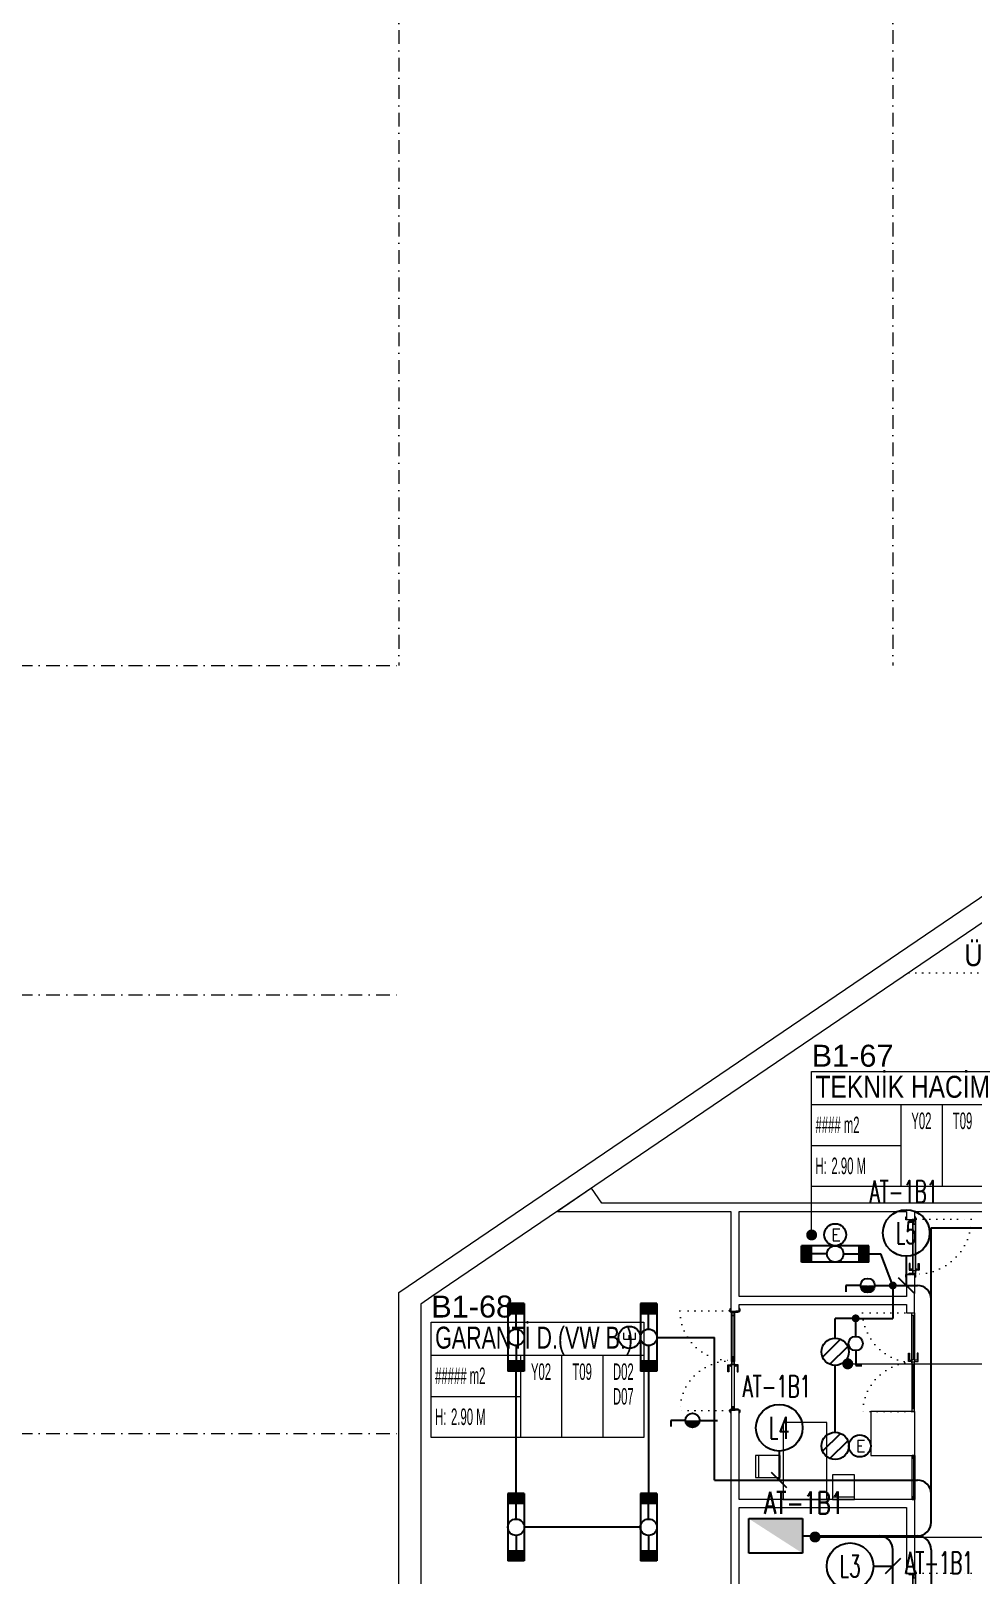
# Model space of a CAD drawing. Header units: metres. Extents: x -13316 to 152404, y -3899 to 30226.
# Drawn here: x 55649 to 57366, y 7292 to 10107 of the extents above; entities that cross this region are included whole.
import ezdxf
from ezdxf.enums import TextEntityAlignment as Align

# ---------------------------------------------------------------- set-up
doc = ezdxf.new("R2010")
doc.units = ezdxf.units.M
doc.header["$LTSCALE"] = 100
doc.header["$MEASUREMENT"] = 0
doc.header["$PDMODE"] = 1
for name, pattern in [('DASHDOT2', [0.5, 0.25, -0.125, 0, -0.125]), ('DOT2', [0.125, 0, -0.125]), ('DOT5', [0.75, 0, -0.75]), ('HIDDEN', [0.375, 0.25, -0.125])]:
    doc.linetypes.add(name, pattern=pattern)
doc.layers.get('0').update_dxf_attribs({"color": 9, "lineweight": 9})
for name, color, linetype, lineweight in [('00', 9, 'Continuous', 9), ('01', 9, 'Continuous', 9), ('05', 9, 'Continuous', 9), ('06B', 9, 'Continuous', 9), ('06C', 9, 'Continuous', 9), ('06D', 9, 'Continuous', 9), ('09', 9, 'Continuous', 9), ('10', 9, 'Continuous', 9), ('15', 9, 'Continuous', 9), ('20', 9, 'DOT2', 9), ('21', 9, 'Continuous', 9), ('21_mahal200', 9, 'Continuous', 9), ('24', 9, 'DASHDOT2', 9), ('E-2x18W GÖMME PL COMPACT FLUORESAN ARMATÜR', 7, 'Continuous', 30), ('E-2x36 W SIVAÜSTÜ FLUORESAN ARMATÜR (ETANŞ)', 7, 'Continuous', 30), ('E-ACİL AYDINLATMA KİTİ', 7, 'Continuous', 30), ('E-ANAHTAR', 7, 'Continuous', 30), ('E-ANAHTAR (ETANŞ)', 7, 'Continuous', 30), ('E-AYDINLATMA VE PRİZ PANOSU', 7, 'Continuous', 30), ('E-KABLO', 7, 'Continuous', 30), ('E-LINYE', 7, 'Continuous', 30)]:
    doc.layers.add(name, color=color, linetype=linetype, lineweight=lineweight)
doc.styles.add('Arial', font='arial.ttf', dxfattribs={"height": 2.5})
doc.styles.add('E-YAZI', font='txttw.shx')
doc.styles.add('MuuM_TEXT-STANDART', font='ARIALN.TTF')
doc.dimstyles.new('MuuM_DIM200', dxfattribs={"dimscale": 20, "dimtxt": 2, "dimasz": 1, "dimexe": 1, "dimexo": 1, "dimgap": 1, "dimtad": 1, "dimdec": 1, "dimrnd": 0.5, "dimdsep": 46, "dimtxsty": 'MuuM_TEXT-STANDART', "dimblk": 'ARCHTICK', "dimcen": 0, "dimdle": 0.15, "dimclrd": 256, "dimclre": 256, "dimclrt": 256, "dimadec": 0, "dimazin": 0, "dimtfac": 5, "dimtdec": 1, "dimtix": 1, "dimtmove": 2, "dimatfit": 3, "dimldrblk": 'DOT', "dimfxl": 3, "dimfxlon": 1, "dimtolj": 1, "dimlwd": -1, "dimlwe": -1, "dimarcsym": 0})

# ---------------------------------------------------------------- blocks, each defined once
blk = doc.blocks.new('p-akslar_yeni')
at = {"layer": '24'}
for points in [[(6415, 2315.1), (6415, 55)], [(7315, 2315.1), (7315, 55)], [(2164.8, 55), (6415, 55)], [(2164.8, -545), (6415, -545)], [(2164.8, -1345), (6415, -1345)]]:
    blk.add_lwpolyline(points, dxfattribs=at)
blk = doc.blocks.new('100_2x36 W SIVAÜSTÜ FLUORESAN ARMATÜR (ETANŞ)')
at = {"layer": 'E-2x36 W SIVAÜSTÜ FLUORESAN ARMATÜR (ETANŞ)', "color": 4}
for p, q in [((-6.15, 1.5), (6.15, 1.5)), ((-6.15, 1.5), (-6.15, -1.5)), ((-1.5, 0), (-6.15, 0)), ((1.5, 0), (6.15, 0)), ((6.15, 1.5), (6.15, -1.5)), ((-6.15, -1.5), (6.15, -1.5))]:
    blk.add_line(p, q, dxfattribs=at)
blk.add_circle((0, 0), 1.5, dxfattribs=at)
for points in [[(-4.15, 1.5), (-4.15, -1.5), (-6.15, 1.5), (-6.15, -1.5)], [(4.15, 1.5), (4.15, -1.5), (6.15, 1.5), (6.15, -1.5)]]:
    blk.add_solid(points, dxfattribs=at)
blk = doc.blocks.new('100_2x18W GÖMME PL COMPACT FLUORESAN ARMATÜR')
at = {"layer": 'E-2x18W GÖMME PL COMPACT FLUORESAN ARMATÜR', "color": 7}
for p, q in [((-1.43, -0.6), (0.6, 1.43)), ((-0.6, -1.43), (1.43, 0.6))]:
    blk.add_line(p, q, dxfattribs=at)
at = {"layer": 'E-2x18W GÖMME PL COMPACT FLUORESAN ARMATÜR', "color": 4}
blk.add_circle((0, 0), 1.55, dxfattribs=at)
blk = doc.blocks.new('100_ANAHTAR (ETANŞ)')
at = {"layer": 'E-ANAHTAR (ETANŞ)', "color": 4}
for p, q in [((0, 5.35), (-0.71, 5.35)), ((0, 3.67), (0, 5.35)), ((0, 2.05), (0, 0))]:
    blk.add_line(p, q, dxfattribs=at)
at = {"layer": 'E-ANAHTAR (ETANŞ)', "color": 4, "const_width": 0.81}
blk.add_lwpolyline([(0, 3.27, 0.414214), (-0.41, 2.86, 0.414214), (0, 2.46, 0.414214)], format="xyb", dxfattribs=at)
at = {"layer": 'E-ANAHTAR (ETANŞ)', "color": 4}
blk.add_circle((0, 2.86), 0.81, dxfattribs=at)
blk = doc.blocks.new('100_ANAHTAR')
at = {"layer": 'E-ANAHTAR', "color": 4}
for p, q in [((0, 5.35), (-0.71, 5.35)), ((0, 3.67), (0, 5.35)), ((0, 2.05), (0, 0))]:
    blk.add_line(p, q, dxfattribs=at)
blk.add_circle((0, 2.86), 0.81, dxfattribs=at)
blk = doc.blocks.new('100_ACİL AYDINLATMA KİTİ')
at = {"layer": 'E-ACİL AYDINLATMA KİTİ', "color": 3}
blk.add_circle((0, 0), 1.25, dxfattribs=at)
at = {"layer": 'E-ACİL AYDINLATMA KİTİ', "color": 3, "style": 'E-YAZI'}
blk.add_text('E', height=1.34, dxfattribs=at).set_placement((-0.45, -0.69))
blk = doc.blocks.new('100_AYDINLATMA VE PRİZ PANOSU')
at = {"layer": 'E-AYDINLATMA VE PRİZ PANOSU', "color": 4}
for p, q in [((-3.07, 3.95), (3.07, 3.95)), ((-3.07, 0), (-3.07, 3.95)), ((3.07, 3.95), (3.07, 0)), ((3.07, 0), (-3.07, 0))]:
    blk.add_line(p, q, dxfattribs=at)
blk.add_solid([(3.07, 0), (-3.07, 0), (-3.07, 3.95)], dxfattribs=at)
blk = doc.blocks.new('p-kolon_80x80')
blk.add_lwpolyline([(-40, -40), (40, -40), (40, 40), (-40, 40)], close=True)
blk = doc.blocks.new('1.bod.mimari.elk')
at = {"layer": '01'}
for points in [[(5506.7, -1741.2), (4752.4, -1474.9), (3694.6, -1194.2), (2863.6, 154.4), (1981.2, 154.4), (1695, -40), (1695, -40), (60, -1150.3), (40, -1163.9), (40, -1188.2), (40, -1370), (40, -1370), (40, -1430), (40, -1430), (40, -1850)], [(0, -2945), (0, -1142.7), (1968.9, 194.4), (2885.9, 194.4), (3720.3, -1159.7), (4764.2, -1436.6), (5520, -1703.5)]]:
    blk.add_lwpolyline(points, dxfattribs=at)
blk.add_blockref('p-kolon_80x80', (900, -1400), dxfattribs=at)
blk = doc.blocks.new('gr-p-barel kilitli kapı kolu')
at = {"flags": 128}
for points in [[(-0.9, 0.8), (-0.9, 4.9), (-11.7, 4.9), (-11.7, 6.7), (0.9, 6.7), (0.9, 0.8)], [(-0.8, 5), (0.8, 6.6)]]:
    blk.add_lwpolyline(points, dxfattribs=at)
blk.add_lwpolyline([(-2.75, 0), (-2.75, 0.7), (2.75, 0.7), (2.75, 0)])
blk.add_lwpolyline([(-1.3, 0.7), (1.3, 0.7), (1.3, 0.8), (-1.3, 0.8)], close=True)
blk = doc.blocks.new('prf-scr2')
at = {"linetype": 'DOT2', "ltscale": 10}
blk.add_line((0, 0.2), (0, -1.1), dxfattribs=at)
for p, q in [((-0.1, -0.2), (0.1, -0.3)), ((0.1, -0.2), (-0.1, -0.2)), ((0.1, -0.3), (-0.1, -0.3)), ((-0.1, -0.3), (0.1, -0.4)), ((0.1, -0.4), (-0.1, -0.4)), ((0.1, -0.5), (-0.1, -0.4)), ((-0.1, -0.4), (0.1, -0.4)), ((0.1, -0.6), (-0.1, -0.5)), ((-0.1, -0.5), (0.1, -0.5)), ((-0.1, -0.6), (0.1, -0.7)), ((0.1, -0.6), (-0.1, -0.6)), ((-0.1, -0.6), (0.1, -0.6)), ((-0.1, -0.7), (0.1, -0.8)), ((0.1, -0.7), (-0.1, -0.7)), ((-0.1, -0.8), (0.1, -0.8)), ((0.1, -0.8), (-0.1, -0.8)), ((0.1, -0.2), (0, -0.1)), ((0, -0.2), (0.1, -0.2))]:
    blk.add_line(p, q)
blk.add_lwpolyline([(0.2, 0), (-0.2, 0), (-0.2, 0), (-0.1, -0.1), (0.1, -0.1), (0.2, 0), (0.2, 0)], close=True)
for points in [[(0.2, 0), (-0.2, 0)], [(-0.1, -0.1), (-0.1, -0.2), (-0.1, -0.2), (-0.1, -0.2), (-0.1, -0.2), (-0.1, -0.3), (-0.1, -0.3), (-0.1, -0.3), (-0.1, -0.3), (-0.1, -0.4), (-0.1, -0.4), (-0.1, -0.4), (-0.1, -0.4), (-0.1, -0.4), (-0.1, -0.5), (-0.1, -0.5), (-0.1, -0.5), (-0.1, -0.5), (-0.1, -0.5), (-0.1, -0.5), (-0.1, -0.6), (-0.1, -0.6), (-0.1, -0.6), (-0.1, -0.6), (-0.1, -0.6), (-0.1, -0.7), (-0.1, -0.7), (-0.1, -0.7), (-0.1, -0.7), (-0.1, -0.7), (-0.1, -0.8), (-0.1, -0.8), (-0.1, -0.8), (-0.1, -0.8), (0, -0.9), (0, -0.9), (0, -0.9), (0.1, -0.8), (0.1, -0.8), (0.1, -0.7), (0.1, -0.7), (0.1, -0.7), (0.1, -0.7), (0.1, -0.7), (0.1, -0.7), (0.1, -0.6), (0.1, -0.6), (0.1, -0.6), (0.1, -0.6), (0.1, -0.6), (0.1, -0.5), (0.1, -0.5), (0.1, -0.5), (0.1, -0.5), (0.1, -0.4), (0.1, -0.4), (0.1, -0.4), (0.1, -0.4), (0.1, -0.4), (0.1, -0.3), (0.1, -0.3), (0.1, -0.3), (0.1, -0.3), (0.1, -0.3), (0.1, -0.3), (0.1, -0.2), (0.1, -0.2), (0.1, -0.2), (0.1, -0.2), (0.1, -0.2), (0.1, -0.1)]]:
    blk.add_lwpolyline(points)
blk = doc.blocks.new('K-SAC-01')
at = {"layer": '10'}
for points in [[(-4.6, 16.2, -0.414214), (-4.5, 16.3), (-0.1, 16.3, -0.414214), (0, 16.2), (0, 5.9), (0.2, 5.9), (0.2, 16.2, 0.414214), (-0.1, 16.5), (-4.5, 16.5, 0.414214), (-4.8, 16.2), (-4.8, 15.3, 0.414214), (-4.5, 15), (-3.4, 15), (-3.4, 15.2), (-4.5, 15.2, -0.414214), (-4.6, 15.3)], [(0.2, 10.3, -0.414214), (0.5, 10.6), (1.5, 10.6, -0.414214), (1.8, 10.3), (1.8, 3.9, -0.414214), (1.5, 3.6, -0.414214), (1.2, 3.9), (1.2, 4.8), (0.2, 4.8), (0.2, -1.2, -0.414214), (-0.1, -1.5), (-4.5, -1.5, -0.414214), (-4.8, -1.2), (-4.8, -0.3, -0.414214), (-4.5, 0), (-3.4, 0), (-3.4, -0.2), (-4.5, -0.2, 0.414214), (-4.6, -0.3), (-4.6, -1.2, 0.414214), (-4.5, -1.3), (-0.1, -1.3, 0.414214), (0, -1.2), (0, 5), (1.4, 5), (1.4, 3.9, 0.414214), (1.5, 3.8, 0.414214), (1.6, 3.9), (1.6, 10.3, 0.414214), (1.5, 10.4), (0.5, 10.4, 0.414214), (0.4, 10.3), (0.4, 9.4), (0.2, 9.4)], [(-0.4, -2), (1, -1.4), (1, 1.5), (1.2, 1.5), (1.2, -1.5), (-0.3, -2.2, -14.796002)], [(99.8, 10.3, 0.414214), (99.5, 10.6), (98.5, 10.6, 0.414214), (98.2, 10.3), (98.2, 3.9, 0.414214), (98.5, 3.6, 0.414214), (98.8, 3.9), (98.8, 4.8), (99.8, 4.8), (99.8, -1.2, 0.414214), (100.1, -1.5), (104.5, -1.5, 0.414214), (104.8, -1.2), (104.8, -0.3, 0.414214), (104.5, 0), (103.4, 0), (103.4, -0.2), (104.5, -0.2, -0.414214), (104.6, -0.3), (104.6, -1.2, -0.414214), (104.5, -1.3), (100.1, -1.3, -0.414214), (100, -1.2), (100, 5), (98.6, 5), (98.6, 3.9, -0.414214), (98.5, 3.8, -0.414214), (98.4, 3.9), (98.4, 10.3, -0.414214), (98.5, 10.4), (99.5, 10.4, -0.414214), (99.6, 10.3), (99.6, 9.4), (99.8, 9.4)], [(104.6, 16.2, 0.414214), (104.5, 16.3), (100.1, 16.3, 0.414214), (100, 16.2), (100, 5.9), (99.8, 5.9), (99.8, 16.2, -0.414214), (100.1, 16.5), (104.5, 16.5, -0.414214), (104.8, 16.2), (104.8, 15.3, -0.414214), (104.5, 15), (103.4, 15), (103.4, 15.2), (104.5, 15.2, 0.414214), (104.6, 15.3)]]:
    blk.add_lwpolyline(points, format="xyb", close=True, dxfattribs=at)
for points in [[(98.8, 0.1), (98.8, 2.1), (99.1, 2.1), (99.1, 3.2), (1.5, 3.2), (1.5, 2.1), (1.8, 2.1), (1.8, 0.1), (1.5, 0.1), (1.5, 1.9), (1.2, 1.9), (1.2, 3.5), (99.4, 3.5), (99.4, 1.9), (99.1, 1.9), (99.1, 0.1)], [(98.8, 2.1), (98.8, 0.1), (99.4, 0.1), (99.4, -1.5), (1.2, -1.5), (1.2, 0.1), (1.8, 0.1), (1.8, 2.1), (2.1, 2.1), (2.1, -0.1), (1.5, -0.1), (1.5, -1.2), (99.1, -1.2), (99.1, -0.1), (98.5, -0.1), (98.5, 2.1), (98.8, 2.1)]]:
    blk.add_lwpolyline(points, dxfattribs=at)
for points in [[(2.1, 3), (8.1, 3), (8.1, -1), (2.1, -1)], [(2.4, 2.7), (7.8, 2.7), (7.8, -0.7), (2.4, -0.7)], [(98.5, 3), (92.5, 3), (92.5, -1), (98.5, -1)], [(98.2, 2.7), (92.8, 2.7), (92.8, -0.7), (98.2, -0.7)]]:
    blk.add_lwpolyline(points, close=True, dxfattribs=at)
blk.add_circle((-0.9, -2.5), 0.55, dxfattribs=at)
at = {"layer": '20', "linetype": 'HIDDEN'}
for points in [[(-0.2, -1.3), (-0.2, 0), (-1.7, 0), (-1.7, -1.3)], [(-0.4, -2), (-0.4, -0.2), (-1.5, -0.2), (-1.5, -2)]]:
    blk.add_lwpolyline(points, dxfattribs=at)
at = {"layer": '20'}
blk.add_lwpolyline([(-0.9, -2.5), (-0.9, -102.9)], dxfattribs=at)
blk.add_arc((-0.9, -2.5), 100.4, 270, 1.5131, dxfattribs=at)
at = {"layer": '06B'}
blk.add_blockref('gr-p-barel kilitli kapı kolu', (91.4, 3.5), dxfattribs=at)
at = {"layer": '06B', "xscale": -1, "rotation": 180}
blk.add_blockref('gr-p-barel kilitli kapı kolu', (91.4, -1.5), dxfattribs=at)
at = {"layer": '10', "xscale": -1, "rotation": 90}
blk.add_blockref('prf-scr2', (1.5, 1), dxfattribs=at)
at = {"layer": '10', "rotation": 270}
blk.add_blockref('prf-scr2', (99.1, 1.2), dxfattribs=at)
blk = doc.blocks.new('p-de-02')
at = {"layer": '06C'}
blk.add_lwpolyline([(106.3, -16.6, 1), (106.3, -15.8), (104.3, -15.8), (104.3, -16.6), (106.4, -16.6)], format="xyb", dxfattribs=at)
blk.add_arc((106.3, -16.2), 0.5, 233.1301, 126.8699, dxfattribs=at)
at = {"layer": '09'}
for p, q in [((108.1, -16.7), (108.1, -16.6)), ((108.2, -16.7), (108.2, -16.6)), ((108.3, -16.6), (108.3, -16.7)), ((108.4, -16.7), (108.4, -16.6)), ((108.5, -16.6), (108.5, -16.7)), ((108.6, -16.7), (108.6, -16.6)), ((108.7, -16.6), (108.7, -16.7)), ((108.8, -16.6), (108.8, -16.7)), ((109.3, -21.9), (109.3, -21.7)), ((109.4, -21.7), (109.4, -21.9)), ((109.5, -21.9), (109.5, -21.7)), ((109.6, -21.7), (109.6, -21.9)), ((109.7, -21.9), (109.7, -21.7)), ((109.8, -21.7), (109.8, -21.9)), ((109.9, -21.9), (109.9, -21.7)), ((110, -21.9), (110, -21.7))]:
    blk.add_line(p, q, dxfattribs=at)
at = {"layer": '10'}
for points in [[(14.2, -6.8, -0.414214), (14.3, -6.7), (18.7, -6.7, -0.414214), (18.8, -6.8), (18.8, -14.1), (19, -14.1), (19, -6.8, 0.414214), (18.7, -6.5), (14.3, -6.5, 0.414214), (14, -6.8), (14, -7.7, 0.414214), (14.3, -8), (15.4, -8), (15.4, -7.8), (14.3, -7.8, -0.414214), (14.2, -7.7)], [(19, -9.7, -0.414214), (19.3, -9.4), (20.3, -9.4, -0.414214), (20.6, -9.7), (20.6, -16.1, -0.414214), (20.3, -16.4, -0.414214), (20, -16.1), (20, -15.2), (19, -15.2), (19, -24.2, -0.414214), (18.7, -24.5), (14.3, -24.5, -0.414214), (14, -24.2), (14, -23.3, -0.414214), (14.3, -23), (15.4, -23), (15.4, -23.2), (14.3, -23.2, 0.414214), (14.2, -23.3), (14.2, -24.2, 0.414214), (14.3, -24.3), (18.7, -24.3, 0.414214), (18.8, -24.2), (18.8, -15), (20.2, -15), (20.2, -16.1, 0.414214), (20.3, -16.2, 0.414214), (20.4, -16.1), (20.4, -9.7, 0.414214), (20.3, -9.6), (19.3, -9.6, 0.414214), (19.2, -9.7), (19.2, -10.6), (19, -10.6)], [(18.4, -25), (19.8, -24.4), (19.8, -21.5), (20, -21.5), (20, -24.5), (18.5, -25.2, -14.796002)], [(198.6, -9.7, 0.414214), (198.3, -9.4), (197.3, -9.4, 0.414214), (197, -9.7), (197, -16.1, 0.414214), (197.3, -16.4, 0.414214), (197.6, -16.1), (197.6, -15.2), (198.6, -15.2), (198.6, -24.2, 0.414214), (198.9, -24.5), (203.3, -24.5, 0.414214), (203.6, -24.2), (203.6, -23.3, 0.414214), (203.3, -23), (202.2, -23), (202.2, -23.2), (203.3, -23.2, -0.414214), (203.4, -23.3), (203.4, -24.2, -0.414214), (203.3, -24.3), (198.9, -24.3, -0.414214), (198.8, -24.2), (198.8, -15), (197.4, -15), (197.4, -16.1, -0.414214), (197.3, -16.2, -0.414214), (197.2, -16.1), (197.2, -9.7, -0.414214), (197.3, -9.6), (198.3, -9.6, -0.414214), (198.4, -9.7), (198.4, -10.6), (198.6, -10.6)], [(199.2, -25), (197.8, -24.4), (197.8, -21.5), (197.6, -21.5), (197.6, -24.5), (199.1, -25.2, 14.796002)], [(203.4, -6.8, 0.414214), (203.3, -6.7), (198.9, -6.7, 0.414214), (198.8, -6.8), (198.8, -14.1), (198.6, -14.1), (198.6, -6.8, -0.414214), (198.9, -6.5), (203.3, -6.5, -0.414214), (203.6, -6.8), (203.6, -7.7, -0.414214), (203.3, -8), (202.2, -8), (202.2, -7.8), (203.3, -7.8, 0.414214), (203.4, -7.7)]]:
    blk.add_lwpolyline(points, format="xyb", close=True, dxfattribs=at)
for points in [[(108.2, -20.1), (108.2, -18.1), (108.5, -18.1), (108.5, -17), (20.3, -17), (20.3, -18.1), (20.6, -18.1), (20.6, -20.1), (20.3, -20.1), (20.3, -18.3), (20, -18.3), (20, -16.7), (108.8, -16.7), (108.8, -18.3), (108.5, -18.3), (108.5, -20.1)], [(108.2, -18.1), (108.2, -20.1), (108.8, -20.1), (108.8, -21.7), (20, -21.7), (20, -20.1), (20.6, -20.1), (20.6, -18.1), (20.9, -18.1), (20.9, -20.3), (20.3, -20.3), (20.3, -21.4), (108.5, -21.4), (108.5, -20.3), (107.9, -20.3), (107.9, -18.1), (108.2, -18.1)], [(109.9, -20.1), (109.9, -18.1), (109.6, -18.1), (109.6, -17), (197.3, -17), (197.3, -18.1), (197, -18.1), (197, -20.1), (197.3, -20.1), (197.3, -18.3), (197.6, -18.3), (197.6, -16.7), (109.3, -16.7), (109.3, -18.3), (109.6, -18.3), (109.6, -20.1)], [(109.9, -18.1), (109.9, -20.1), (109.3, -20.1), (109.3, -21.7), (197.6, -21.7), (197.6, -20.1), (197, -20.1), (197, -18.1), (196.7, -18.1), (196.7, -20.3), (197.3, -20.3), (197.3, -21.4), (109.6, -21.4), (109.6, -20.3), (110.2, -20.3), (110.2, -18.1), (109.9, -18.1)]]:
    blk.add_lwpolyline(points, dxfattribs=at)
for points in [[(20.9, -17.2), (26.9, -17.2), (26.9, -21.2), (20.9, -21.2)], [(21.2, -17.5), (26.6, -17.5), (26.6, -20.9), (21.2, -20.9)], [(107.9, -17.2), (101.9, -17.2), (101.9, -21.2), (107.9, -21.2)], [(107.6, -17.5), (102.2, -17.5), (102.2, -20.9), (107.6, -20.9)], [(108.1, -22.4), (110, -22.4), (110, -21.9), (108.1, -21.9), (107.5, -21.9), (107.5, -22.4)], [(110, -16.1), (108.1, -16.1), (108.1, -16.6), (110.6, -16.6), (110.6, -16.6), (110.6, -16.1)], [(110.2, -17.2), (116.2, -17.2), (116.2, -21.2), (110.2, -21.2)], [(110.5, -17.5), (115.9, -17.5), (115.9, -20.9), (110.5, -20.9)], [(196.7, -17.2), (192.7, -17.2), (192.7, -21.2), (196.7, -21.2)], [(196.4, -17.5), (193, -17.5), (193, -20.9), (196.4, -20.9)]]:
    blk.add_lwpolyline(points, close=True, dxfattribs=at)
for centre in [(17.8, -25.5), (199.8, -25.5)]:
    blk.add_circle(centre, 0.55, dxfattribs=at)
at = {"layer": '20'}
for p, q in [((17.8, -25.5), (17.8, -116)), ((199.8, -25.5), (199.8, -116))]:
    blk.add_line(p, q, dxfattribs=at)
at = {"layer": '20', "linetype": 'HIDDEN'}
for points in [[(18.6, -24.3), (18.6, -23), (17.1, -23), (17.1, -24.3)], [(18.4, -25), (18.4, -23.2), (17.3, -23.2), (17.3, -25)], [(199, -24.3), (199, -23), (200.5, -23), (200.5, -24.3)], [(199.2, -25), (199.2, -23.2), (200.3, -23.2), (200.3, -25)]]:
    blk.add_lwpolyline(points, dxfattribs=at)
at = {"layer": '20'}
for centre, start, end in [((17.8, -25.5), 270, 2.4057), ((199.8, -25.5), 177.5943, 270)]:
    blk.add_arc(centre, 90.5, start, end, dxfattribs=at)
at = {"layer": '06B', "xscale": -1}
blk.add_blockref('gr-p-barel kilitli kapı kolu', (117.3, -16.7), dxfattribs=at)
at = {"layer": '06B', "rotation": 180}
blk.add_blockref('gr-p-barel kilitli kapı kolu', (117.3, -21.7), dxfattribs=at)
at = {"layer": '10', "xscale": -1, "rotation": 90}
for p in [(20.3, -19.2), (109.6, -19.2)]:
    blk.add_blockref('prf-scr2', p, dxfattribs=at)
at = {"layer": '10', "rotation": 270}
for p in [(108.5, -19.2), (197.3, -19.2)]:
    blk.add_blockref('prf-scr2', p, dxfattribs=at)
blk = doc.blocks.new('p-al-01_a')
at = {"layer": '06B'}
for points in [[(-5, -88.6), (-11.2, -88.6), (-11.2, -73.6), (-9.4, -73.6), (-9.4, -86.4), (-9.4, -86.4), (-5, -86.4), (-5, -88.6)], [(0, -88.6), (6.2, -88.6), (6.2, -73.6), (4.4, -73.6), (4.4, -86.4), (4.4, -86.4), (0, -86.4), (0, -88.6)]]:
    blk.add_lwpolyline(points, dxfattribs=at)
at = {"layer": '06D'}
for p, q in [((-5, -86.9), (-5, -5)), ((0, -5), (0, -86.9)), ((-5, -93.1), (-5, -175)), ((0, -175), (0, -93.1))]:
    blk.add_line(p, q, dxfattribs=at)
at = {"layer": '10'}
for points in [[(-5, 0), (0, 0), (0, -5), (-5, -5)], [(-5, -85), (0, -85), (0, -90), (-5, -90)], [(-5, -95), (0, -95), (0, -90), (-5, -90)], [(-5, -180), (0, -180), (0, -175), (-5, -175)]]:
    blk.add_lwpolyline(points, close=True, dxfattribs=at)
at = {"layer": '15'}
for points in [[(-2.5, -5), (-2.5, -85)], [(-2.5, -175), (-2.5, -95)]]:
    blk.add_lwpolyline(points, dxfattribs=at)
at = {"layer": '20'}
for points in [[(-5.3, 0), (-94.9, 0)], [(-5.3, -180), (-94.9, -180)], [(-5, -180), (-94.9, -180)]]:
    blk.add_lwpolyline(points, dxfattribs=at)
for centre, start, end in [((-1.5, 3.4), 182.0745, 267.6937), ((-1.5, -183.4), 92.3063, 177.9255)]:
    blk.add_arc(centre, 93.5, start, end, dxfattribs=at)
blk = doc.blocks.new('p-sandalye')
blk.add_line((-45, 20), (-45, -20))
blk.add_lwpolyline([(-5, 20), (-50, 20), (-50, -20), (-5, -20)], close=True)
blk.add_point((0, 0.1))
blk = doc.blocks.new('p-masa_servis')
at = {"linetype": 'DOT5'}
blk.add_lwpolyline([(0, 0), (0, 0)], dxfattribs=at)
blk.add_lwpolyline([(0, 0), (0, -80), (140, -80), (140, 0)], close=True)
for p, rotation in [((60, 0), 270), ((50, -110.1), 2.073722e-10)]:
    blk.add_blockref('p-sandalye', p, dxfattribs=dict(rotation=rotation))
blk = doc.blocks.new('prf-10x10')
blk.add_lwpolyline([(-5, -5), (5, -5), (5, 5), (-5, 5)], close=True)
at = {"color": 255}
blk.add_solid([(-5, -5), (5, -5), (-5, 5), (5, 5)], dxfattribs=at)
at = {"layer": '10'}
blk.add_point((0, 0), dxfattribs=at)
blk = doc.blocks.new('*U641')
at = {"layer": '06D'}
blk.add_lwpolyline([(-2.5, 80), (2.5, 80), (2.5, 0), (-2.5, 0)], close=True, dxfattribs=at)
at = {"layer": '15'}
blk.add_lwpolyline([(0, 75), (0, 5)], dxfattribs=at)
at = {"layer": '10', "xscale": 0.5, "yscale": 0.5, "rotation": 90}
for p in [(0, 77.5), (0, 2.5)]:
    blk.add_blockref('prf-10x10', p, dxfattribs=at)
blk = doc.blocks.new('_ArchTick')
at = {"color": 0, "linetype": 'ByBlock', "const_width": 0.15}
blk.add_lwpolyline([(-0.5, -0.5), (0.5, 0.5)], dxfattribs=at)
blk = doc.blocks.new('_Dot')
at = {"color": 0, "linetype": 'ByBlock', "lineweight": -2}
blk.add_line((-0.5, 0), (-1, 0), dxfattribs=at)
at = {"color": 0, "linetype": 'ByBlock', "const_width": 0.5}
blk.add_lwpolyline([(-0.25, 0, 1), (0.25, 0, 1)], format="xyb", close=True, dxfattribs=at)
blk = doc.blocks.new('0_roomno2')
blk.add_lwpolyline([(19.38, -10.5), (0, -10.5), (0, 0), (19.38, 0)], close=True)
for points in [[(0, -3), (19.38, -3)], [(8.12, -3), (8.12, -10.5)], [(11.88, -3), (11.88, -10.5)], [(15.62, -3), (15.62, -10.5)], [(0, -6.75), (8.12, -6.75)]]:
    blk.add_lwpolyline(points)
at = {"style": 'MuuM_TEXT-STANDART', "width": 0.6}
blk.add_text('H:', height=1.5, dxfattribs=at).set_placement((0.35, -8.61), align=Align.MIDDLE_LEFT)
at = {"style": 'Arial'}
blk.add_attdef('ODANO', (0, 1.17), '', height=2, dxfattribs=at)
blk.add_attdef('MEKANADI', text='', height=2, dxfattribs=at).set_placement((0.35, -3), align=Align.BOTTOM_LEFT)
at = {"style": 'MuuM_TEXT-STANDART', "width": 0.6}
for tag, p in [('M2', (0.35, -4.88)), ('TEMIZTAVANYUKSEKLIGI', (1.8, -8.61))]:
    blk.add_attdef(tag, text='', height=1.5, dxfattribs=at).set_placement(p, align=Align.MIDDLE_LEFT)
for tag, p in [('YER01', (10, -4.5)), ('TAVAN01', (13.75, -4.5)), ('DUVAR01', (17.5, -4.5)), ('YER02', (10, -6.75)), ('TAVAN02', (13.75, -6.75)), ('DUVAR02', (17.5, -6.75)), ('YER03', (10, -9)), ('TAVAN03', (13.75, -9)), ('DUVAR03', (17.5, -9))]:
    blk.add_attdef(tag, text='', height=1.5, dxfattribs=at).set_placement(p, align=Align.MIDDLE_CENTER)
blk = doc.blocks.new('1.bod.mimari1.elk')
at = {"layer": '00'}
for points in [[(1160, -980), (865, -980), (800, -980), (800, -980), (785, -980), (785, -980), (369.63, -980), (351.05, -952.64), (288.66, -995), (605, -995), (605, -1177.02), (620, -1177.02), (620, -1165), (925, -1165), (924.75, -1180), (939.75, -1180), (940, -1110), (925, -1110), (925, -1150), (620, -1150), (620, -995), (865, -995), (925, -995), (925, -1010), (940, -1010), (940, -995), (1160, -995)], [(620, -1765), (620, -1535), (925, -1535), (925, -1655), (940, -1655), (940, -1520), (925, -1520), (925, -1520), (620, -1520), (620, -1357.02), (605, -1357.02), (605, -1520), (605, -1520), (605, -1765)]]:
    blk.add_lwpolyline(points, dxfattribs=at)
at = {"layer": '20'}
blk.add_lwpolyline([(929.24, -560), (3303.5, -560)], dxfattribs=at)
at = {"xscale": -1, "rotation": 90}
for p in [(940, -1010), (940, -1655)]:
    blk.add_blockref('K-SAC-01', p, dxfattribs=at)
for name, p in [('p-al-01_a', (939.75, -1180)), ('*U641', (937.5, -1520))]:
    blk.add_blockref(name, p)
at = {"layer": '05', "rotation": 90.00000000000001}
blk.add_blockref('p-masa_servis', (700, -1520), dxfattribs=at)
at = {"layer": '10', "rotation": 270}
blk.add_blockref('p-de-02', (628, -1158.22), dxfattribs=at)
at = {"layer": '21_mahal200'}
ref = blk.add_blockref('0_roomno2', (752.13, -739.87), dxfattribs=dict(at, xscale=20, yscale=20, zscale=20))
ref.add_attrib('ODANO', 'B1-67', (752.13, -731.23), dxfattribs={"layer": '0', "height": 40, "style": 'Arial'})
ref.add_attrib('MEKANADI', 'TEKNİK HACİM', dxfattribs={"layer": '0', "height": 40, "style": 'Arial', "width": 0.8}).set_placement((759.13, -799.87), align=Align.BOTTOM_LEFT)
ref.add_attrib('M2', '#### m2', dxfattribs={"layer": '0', "height": 30, "style": 'MuuM_TEXT-STANDART', "width": 0.6}).set_placement((759.13, -837.37), align=Align.MIDDLE_LEFT)
ref.add_attrib('TEMIZTAVANYUKSEKLIGI', '2.90 M', dxfattribs={"layer": '0', "height": 30, "style": 'MuuM_TEXT-STANDART', "width": 0.6}).set_placement((788.13, -912.03), align=Align.MIDDLE_LEFT)
ref.add_attrib('YER01', 'Y02', dxfattribs={"layer": '0', "height": 30, "style": 'MuuM_TEXT-STANDART', "width": 0.6}).set_placement((952.13, -829.87), align=Align.MIDDLE_CENTER)
ref.add_attrib('TAVAN01', 'T09', dxfattribs={"layer": '0', "height": 30, "style": 'MuuM_TEXT-STANDART', "width": 0.6}).set_placement((1027.13, -829.87), align=Align.MIDDLE_CENTER)
ref.add_attrib('DUVAR01', 'D01', dxfattribs={"layer": '0', "height": 30, "style": 'MuuM_TEXT-STANDART', "width": 0.6}).set_placement((1102.13, -829.87), align=Align.MIDDLE_CENTER)
ref.add_attrib('DUVAR02', 'D07', dxfattribs={"layer": '0', "height": 30, "style": 'MuuM_TEXT-STANDART', "width": 0.6}).set_placement((1102.13, -874.87), align=Align.MIDDLE_CENTER)
ref = blk.add_blockref('0_roomno2', (58.84, -1197.12), dxfattribs=dict(at, xscale=20, yscale=20, zscale=20))
ref.add_attrib('ODANO', 'B1-68', (58.84, -1188.48), dxfattribs={"layer": '0', "height": 40, "style": 'Arial'})
ref.add_attrib('MEKANADI', 'GARANTİ D.(VW B.)', dxfattribs={"layer": '0', "height": 40, "style": 'Arial', "width": 0.7}).set_placement((65.84, -1257.12), align=Align.BOTTOM_LEFT)
ref.add_attrib('M2', '##### m2', dxfattribs={"layer": '0', "height": 30, "style": 'MuuM_TEXT-STANDART', "width": 0.6}).set_placement((65.84, -1294.62), align=Align.MIDDLE_LEFT)
ref.add_attrib('TEMIZTAVANYUKSEKLIGI', '2.90 M', dxfattribs={"layer": '0', "height": 30, "style": 'MuuM_TEXT-STANDART', "width": 0.6}).set_placement((94.84, -1369.28), align=Align.MIDDLE_LEFT)
ref.add_attrib('YER01', 'Y02', dxfattribs={"layer": '0', "height": 30, "style": 'MuuM_TEXT-STANDART', "width": 0.6}).set_placement((258.84, -1287.12), align=Align.MIDDLE_CENTER)
ref.add_attrib('TAVAN01', 'T09', dxfattribs={"layer": '0', "height": 30, "style": 'MuuM_TEXT-STANDART', "width": 0.6}).set_placement((333.84, -1287.12), align=Align.MIDDLE_CENTER)
ref.add_attrib('DUVAR01', 'D02', dxfattribs={"layer": '0', "height": 30, "style": 'MuuM_TEXT-STANDART', "width": 0.6}).set_placement((408.84, -1287.12), align=Align.MIDDLE_CENTER)
ref.add_attrib('DUVAR02', 'D07', dxfattribs={"layer": '0', "height": 30, "style": 'MuuM_TEXT-STANDART', "width": 0.6}).set_placement((408.84, -1332.12), align=Align.MIDDLE_CENTER)
at = {"layer": '21', "style": 'MuuM_TEXT-STANDART'}
blk.add_text('ÜST KAT İZ DÜŞÜMÜ', height=40, dxfattribs=at).set_placement((1491.14, -560), align=Align.BOTTOM_RIGHT)
at = {"layer": '21_mahal200'}
for points in [[(752.13, -1038), (752.13, -949.87)], [(817.9, -1272.9), (1092.76, -1272.9)], [(758.29, -1588.49), (1093.91, -1588.49)]]:
    blk.add_leader(points, dimstyle='MuuM_DIM200', override={"dimasz": 1, "dimfxl": 10}, dxfattribs=at)

msp = doc.modelspace()

# ---------------------------------------------------------------- linework, layer by layer
at = {"layer": 'E-KABLO', "color": 5}
for p, q in [((57290, 7795), (57290, 7925)), ((57290, 7925), (57685.63, 7925)), ((57290, 7440), (57290, 7795)), ((57290, 7388.41), (57290, 7440)), ((57055.61, 7363.41), (57195, 7363.41)), ((57195, 7363.41), (57265, 7363.41)), ((57290, 7338.41), (57290, 6943.52))]:
    msp.add_line(p, q, dxfattribs=at)
at = {"layer": 'E-KABLO', "color": 6}
for p, q in [((57176.5, 7877.5), (57198.25, 7877.5)), ((57220, 7820), (57198.25, 7877.5)), ((57220, 7820), (57265, 7820)), ((57220, 7820), (57220, 7760)), ((57152.34, 7760), (57115, 7760)), ((57115, 7723.95), (57115, 7760)), ((57152.34, 7760), (57220, 7760)), ((56790.02, 7725.37), (56895, 7725.37)), ((56895, 7465), (56895, 7725.37)), ((56533.42, 7440.82), (56533.42, 7663.69)), ((56775.02, 7663.87), (56775.02, 7440.91)), ((57115, 7552.28), (57115, 7674.39)), ((56895, 7465), (57265, 7465)), ((56760.02, 7379.32), (56549.85, 7379.32)), ((57220, 7175.45), (57220, 7338.41))]:
    msp.add_line(p, q, dxfattribs=at)
at = {"layer": 'E-KABLO', "color": 4, "linetype": 'Continuous', "const_width": 7.2}
for points in [[(57223.6, 7820, 1), (57216.4, 7820, 1)], [(57155.94, 7760, 1), (57148.74, 7760, 1)]]:
    msp.add_lwpolyline(points, format="xyb", close=True, dxfattribs=at)
at = {"layer": 'E-KABLO', "color": 6}
for centre in [(57265, 7795), (57265, 7440), (57195, 7338.41)]:
    msp.add_arc(centre, 25, 0, 90, dxfattribs=at)
at = {"layer": 'E-KABLO', "color": 5}
for centre, start, end in [((57265, 7388.41), 270, 0), ((57265, 7338.41), 0, 90)]:
    msp.add_arc(centre, 25, start, end, dxfattribs=at)
at = {"layer": 'E-LINYE', "color": 7, "linetype": 'Continuous'}
for p, q in [((57244.51, 7873.2), (57244.51, 7820)), ((57258.66, 7805.86), (57230.37, 7834.14)), ((57013.01, 7518.2), (57013.01, 7465)), ((57027.15, 7450.86), (56998.87, 7479.14)), ((57234.14, 7322.38), (57205.86, 7294.09)), ((57184.54, 7308.23), (57220, 7308.23))]:
    msp.add_line(p, q, dxfattribs=at)
for centre in [(57244.51, 7915.64), (57013.01, 7560.64), (57142.09, 7308.23)]:
    msp.add_circle(centre, 42.44, dxfattribs=at)

# ---------------------------------------------------------------- block references
at = {"layer": '06D'}
for name in ['1.bod.mimari.elk', '1.bod.mimari1.elk']:
    msp.add_blockref(name, (56320, 8950), dxfattribs=at)
at = {"layer": '24'}
msp.add_blockref('p-akslar_yeni', (49905, 8895), dxfattribs=at)
at = {"layer": 'E-2x18W GÖMME PL COMPACT FLUORESAN ARMATÜR', "xscale": 16, "yscale": 16, "zscale": 16}
for p in [(57115, 7699.17), (57115, 7527.5)]:
    msp.add_blockref('100_2x18W GÖMME PL COMPACT FLUORESAN ARMATÜR', p, dxfattribs=at)
at = {"layer": 'E-2x36 W SIVAÜSTÜ FLUORESAN ARMATÜR (ETANŞ)', "xscale": 10, "yscale": 10, "zscale": 10}
for p, rotation in [((57115, 7877.5), 180), ((56533.42, 7725.37), 270), ((56775.02, 7725.37), 270), ((56533.42, 7379.32), 270), ((56775.02, 7379.32), 270)]:
    msp.add_blockref('100_2x36 W SIVAÜSTÜ FLUORESAN ARMATÜR (ETANŞ)', p, dxfattribs=dict(at, rotation=rotation))
at = {"layer": 'E-ACİL AYDINLATMA KİTİ', "xscale": 16, "yscale": 16, "zscale": 16}
for p in [(57115, 7912.52), (57159.8, 7527.5)]:
    msp.add_blockref('100_ACİL AYDINLATMA KİTİ', p, dxfattribs=at)
at = {"layer": 'E-ACİL AYDINLATMA KİTİ', "xscale": 16, "yscale": 16, "zscale": 16, "rotation": 90}
msp.add_blockref('100_ACİL AYDINLATMA KİTİ', (56740, 7725.37), dxfattribs=at)
at = {"layer": 'E-ANAHTAR', "xscale": 16, "yscale": 16, "zscale": 16, "rotation": 180}
msp.add_blockref('100_ANAHTAR', (57152.34, 7760), dxfattribs=at)
at = {"layer": 'E-ANAHTAR (ETANŞ)', "xscale": 16, "yscale": 16, "zscale": 16, "rotation": 89.99999999999999}
for p in [(57220, 7820), (56900.79, 7574.14)]:
    msp.add_blockref('100_ANAHTAR (ETANŞ)', p, dxfattribs=at)
at = {"layer": 'E-AYDINLATMA VE PRİZ PANOSU', "xscale": 16, "yscale": 16, "zscale": 16, "rotation": 180}
msp.add_blockref('100_AYDINLATMA VE PRİZ PANOSU', (57006.46, 7395), dxfattribs=at)

# ---------------------------------------------------------------- texts
at = {"layer": 'E-AYDINLATMA VE PRİZ PANOSU', "color": 4, "style": 'E-YAZI', "width": 0.7}
msp.add_text('AT-1B1', height=40, dxfattribs=at).set_placement((56985.63, 7403.55))
at = {"layer": 'E-LINYE', "color": 3, "linetype": 'Continuous', "style": 'E-YAZI', "width": 0.6}
for s, p in [('AT-1B1', (57239.79, 7991.12)), ('L5', (57244.51, 7915.64)), ('AT-1B1', (57008.29, 7636.12)), ('L4', (57013.01, 7560.64)), ('L3', (57142.09, 7308.23)), ('AT-1B1', (57304.61, 7314.6))]:
    msp.add_text(s, height=40, dxfattribs=at).set_placement(p, align=Align.MIDDLE_CENTER)

doc.saveas('drawing.dxf')
